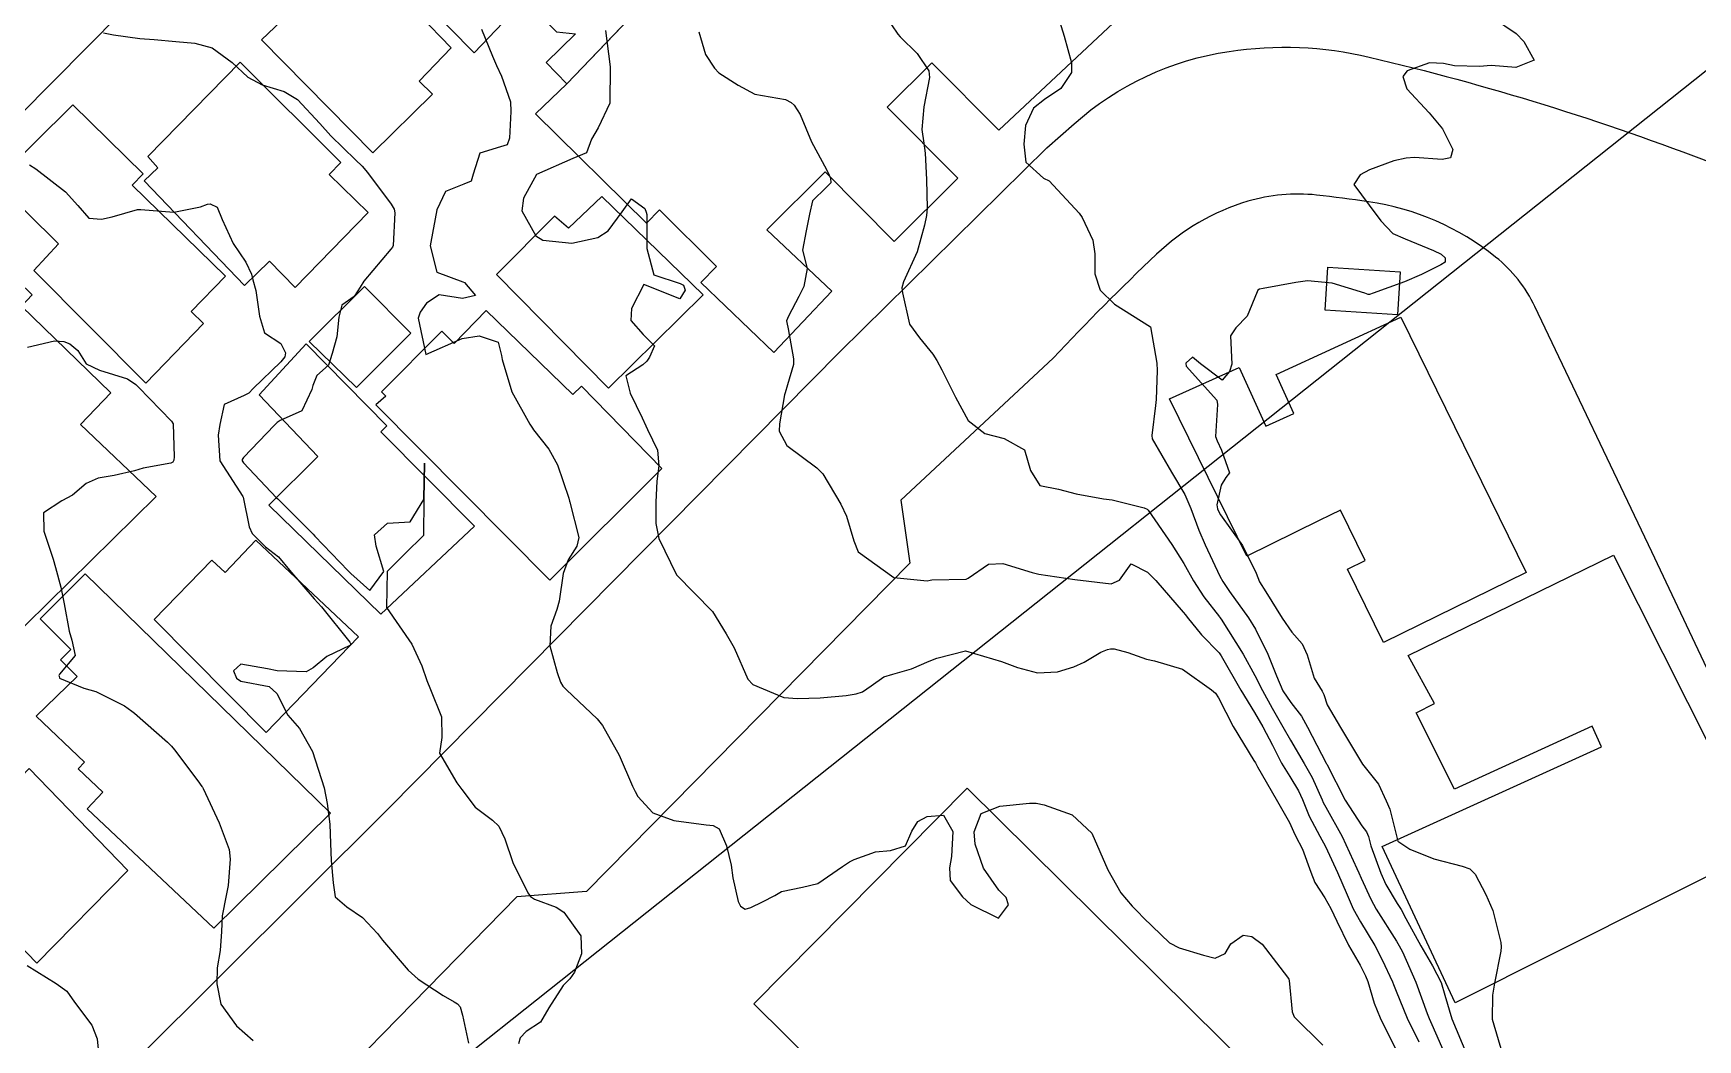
# Model space of a CAD drawing. Header units: metres. Extents: x 298520 to 308411, y 7433745 to 7450750.
# Drawn here: x 303164.2 to 303256.1, y 7440629 to 7440684.6 of the extents above; entities that cross this region are included whole.
import ezdxf

# ---------------------------------------------------------------- set-up
doc = ezdxf.new("R2010")
doc.units = ezdxf.units.M
doc.header["$LTSCALE"] = 10
doc.linetypes.add('CONTINUO', pattern=[0])
for name, color, linetype in [('Curvas de Nivel 1m', 11, 'Continuous'), ('Curvas de Nivel 5m', 15, 'Continuous'), ('Edificações', 30, 'Continuous'), ('TEXTO', 45, 'Continuous'), ('Vias Primárias', 230, 'Continuous')]:
    doc.layers.add(name, color=color, linetype=linetype)

msp = doc.modelspace()

# ---------------------------------------------------------------- linework, layer by layer
at = {"layer": 'Curvas de Nivel 1m', "flags": 128}
for points, elevation in [([(303188.982, 7440684.841), (303189.584, 7440683.349), (303189.801, 7440682.833), (303190.087, 7440682.255), (303190.589, 7440680.825), (303190.6, 7440680.289), (303190.529, 7440678.825), (303190.401, 7440678.465), (303190.038, 7440678.344), (303188.882, 7440677.994), (303188.522, 7440676.845), (303188.407, 7440676.456), (303188.014, 7440676.275), (303186.987, 7440675.887), (303186.517, 7440674.872), (303186.188, 7440673.09), (303186.155, 7440672.877), (303186.517, 7440671.43), (303187.953, 7440670.899), (303188.05, 7440670.849), (303188.657, 7440670.128), (303187.94, 7440669.979), (303186.647, 7440670.165), (303185.935, 7440669.714), (303185.602, 7440669.209), (303185.477, 7440668.884), (303185.903, 7440666.88), (303187.912, 7440667.769), (303188.849, 7440667.906), (303189.91, 7440667.564), (303190.087, 7440666.828), (303190.12, 7440666.607), (303190.663, 7440664.822), (303191.643, 7440663.024), (303191.789, 7440662.811), (303191.852, 7440662.727), (303192.702, 7440661.658), (303193.185, 7440660.79), (303193.805, 7440658.938), (303193.847, 7440658.78), (303193.861, 7440658.72), (303194.351, 7440656.774), (303194.255, 7440656.299), (303193.771, 7440655.547), (303193.492, 7440654.784), (303193.267, 7440653.26), (303193.147, 7440652.789), (303192.801, 7440651.871), (303192.746, 7440650.795), (303193.157, 7440649.322), (303193.336, 7440648.785), (303193.468, 7440648.571), (303193.679, 7440648.36), (303195.362, 7440646.763), (303195.659, 7440646.393), (303196.581, 7440644.751), (303197.319, 7440643.042), (303197.461, 7440642.742), (303197.61, 7440642.465), (303198.44, 7440641.566), (303199.597, 7440641.152), (303201.383, 7440640.904), (303201.595, 7440640.893), (303201.782, 7440640.875), (303202.108, 7440640.682), (303202.513, 7440639.742), (303202.774, 7440638.672), (303202.865, 7440637.979), (303203.164, 7440636.666), (303203.282, 7440636.406), (303203.539, 7440636.256), (303203.85, 7440636.347), (303204.503, 7440636.65), (303205.18, 7440637.011), (303205.549, 7440637.225), (303206.716, 7440637.463), (303207.553, 7440637.666), (303208.92, 7440638.6), (303209.297, 7440638.864), (303209.569, 7440638.996), (303210.74, 7440639.413), (303211.577, 7440639.495), (303212.4, 7440639.743), (303212.738, 7440640.559), (303213.069, 7440641.084), (303213.601, 7440641.36), (303214.502, 7440641.436), (303215.007, 7440640.529), (303214.937, 7440639.165), (303214.835, 7440638.531), (303214.86, 7440637.835), (303215.547, 7440636.921), (303216.002, 7440636.515), (303217.535, 7440635.75), (303218.084, 7440636.492), (303217.949, 7440636.896), (303217.551, 7440637.305), (303216.697, 7440638.509), (303216.251, 7440639.845), (303216.183, 7440640.514), (303216.579, 7440641.535), (303217.607, 7440641.935), (303219.245, 7440642.111), (303219.609, 7440642.102), (303220.061, 7440642.013), (303221.603, 7440641.46), (303222.689, 7440640.439), (303223.563, 7440638.43), (303224.283, 7440637.152), (303224.91, 7440636.409), (303225.229, 7440636.094), (303225.537, 7440635.773), (303226.984, 7440634.385), (303227.51, 7440634.123), (303228.846, 7440633.7), (303229.505, 7440633.545), (303230.042, 7440633.81), (303230.366, 7440634.341), (303231.039, 7440634.816), (303231.519, 7440634.731), (303232.09, 7440634.324), (303233.495, 7440632.497), (303233.562, 7440632.377), (303233.585, 7440632.309), (303233.753, 7440630.583), (303233.863, 7440630.304), (303235.45, 7440628.743)], 754), ([(303195.828, 7440684.763), (303196.093, 7440682.76), (303196.073, 7440680.76), (303195.427, 7440679.391), (303195.064, 7440678.77), (303194.787, 7440678.021), (303194.032, 7440677.699), (303192.023, 7440676.81), (303191.307, 7440675.513), (303191.2, 7440674.818), (303191.979, 7440673.425), (303192.366, 7440673.193), (303193.975, 7440673.026), (303195.408, 7440673.336), (303195.982, 7440673.7), (303196.748, 7440674.749), (303197.273, 7440675.472), (303197.996, 7440674.947), (303198.083, 7440674.729), (303198.112, 7440674.609), (303198.106, 7440672.729), (303198.502, 7440671.276), (303199.954, 7440670.8), (303200.132, 7440670.708), (303200.225, 7440670.431), (303199.942, 7440669.959), (303197.953, 7440670.74), (303197.266, 7440669.413), (303197.223, 7440668.747), (303197.915, 7440667.99), (303198.534, 7440667.355), (303198.259, 7440666.735), (303198.121, 7440666.515), (303197.896, 7440666.312), (303196.944, 7440665.692), (303197.184, 7440664.747), (303197.859, 7440663.374), (303198.058, 7440662.94), (303198.157, 7440662.735), (303198.704, 7440661.59), (303198.77, 7440660.726), (303198.666, 7440659.881), (303198.616, 7440658.728), (303198.61, 7440657.547), (303198.773, 7440656.725), (303199.753, 7440654.71), (303201.733, 7440652.69), (303202.497, 7440651.455), (303202.93, 7440650.672), (303203.687, 7440648.942), (303203.966, 7440648.657), (303205.676, 7440647.946), (303206.427, 7440647.88), (303207.676, 7440647.911), (303209.122, 7440648.043), (303209.678, 7440648.136), (303210.023, 7440648.243), (303210.494, 7440648.582), (303211.194, 7440649.072), (303211.693, 7440649.229), (303212.735, 7440649.517), (303213.704, 7440649.951), (303214.128, 7440650.114), (303215.713, 7440650.52), (303217.704, 7440649.922), (303218.591, 7440649.596), (303219.695, 7440649.306), (303220.794, 7440649.361), (303221.701, 7440649.628), (303222.261, 7440649.888), (303223.192, 7440650.435), (303223.55, 7440650.596), (303223.715, 7440650.631), (303223.914, 7440650.626), (303224.674, 7440650.416), (303225.708, 7440650.059), (303226.144, 7440649.958), (303227.7, 7440649.506), (303229.3, 7440648.356), (303229.511, 7440648.182), (303229.679, 7440647.925), (303230.491, 7440646.342), (303231.635, 7440644.463), (303231.717, 7440644.329), (303231.843, 7440644.115), (303232.87, 7440642.317), (303233.6, 7440641.041), (303233.826, 7440640.538), (303233.934, 7440640.305), (303234.317, 7440639.564), (303234.783, 7440638.292), (303234.999, 7440637.73), (303235.549, 7440636.876), (303235.888, 7440636.277), (303236.225, 7440635.58), (303236.87, 7440634.266), (303237.502, 7440633.149), (303237.806, 7440632.565), (303237.922, 7440632.254), (303238.285, 7440631.052), (303238.611, 7440630.243), (303239.448, 7440628.565)], 753), ([(303211.622, 7440685.074), (303211.972, 7440684.571), (303212.111, 7440684.417), (303213.04, 7440683.494), (303213.682, 7440682.546), (303213.724, 7440682.181), (303213.406, 7440680.55), (303213.301, 7440679.305), (303213.405, 7440678.55), (303213.486, 7440677.997), (303213.56, 7440676.547), (303213.589, 7440674.956), (303213.554, 7440674.547), (303213.455, 7440674.016), (303213.046, 7440672.554), (303212.283, 7440670.892), (303212.19, 7440670.566), (303212.227, 7440670.287), (303212.615, 7440668.56), (303213.165, 7440667.801), (303213.907, 7440666.9), (303214.13, 7440666.538), (303214.406, 7440666.024), (303215.151, 7440664.527), (303215.86, 7440663.242), (303216.773, 7440662.511), (303217.85, 7440662.246), (303218.968, 7440661.607), (303219.298, 7440660.478), (303219.82, 7440659.637), (303220.839, 7440659.439), (303221.814, 7440659.187), (303223.325, 7440658.913), (303223.809, 7440658.858), (303225.582, 7440658.402), (303225.736, 7440658.335), (303225.802, 7440658.275), (303227.112, 7440656.387), (303227.767, 7440655.346), (303228.311, 7440654.372), (303228.871, 7440653.49), (303229.733, 7440652.389), (303229.762, 7440652.35), (303229.821, 7440652.26), (303231.046, 7440650.337), (303231.695, 7440649.16), (303232.109, 7440648.326), (303232.653, 7440647.34), (303233.241, 7440646.314), (303233.652, 7440645.587), (303234.414, 7440644.298), (303234.847, 7440643.514), (303235.4, 7440642.283), (303235.467, 7440642.138), (303235.609, 7440641.88), (303236.509, 7440640.271), (303237.326, 7440638.503), (303237.431, 7440638.261), (303237.56, 7440637.963), (303238.089, 7440636.793), (303238.387, 7440636.247), (303239.517, 7440634.479), (303239.662, 7440634.229), (303239.844, 7440633.893), (303240.582, 7440632.219), (303241.201, 7440630.487), (303241.312, 7440630.212), (303241.468, 7440629.884), (303242.207, 7440628.202)], 751), ([(303244.818, 7440685.488), (303246.12, 7440684.605), (303246.538, 7440684.156), (303247.122, 7440683.13), (303246.099, 7440682.723), (303244.748, 7440682.829), (303244.099, 7440682.785), (303242.711, 7440682.813), (303242.1, 7440682.954), (303241.334, 7440682.984), (303240.096, 7440682.535), (303239.861, 7440682.233), (303240.083, 7440681.547), (303241.318, 7440680.217), (303242.054, 7440679.338), (303242.616, 7440678.204), (303242.497, 7440677.747), (303242.037, 7440677.644), (303240.514, 7440677.749), (303240.038, 7440677.728), (303239.371, 7440677.575), (303238.031, 7440677.072), (303237.501, 7440676.793), (303237.149, 7440676.269), (303238.006, 7440675.123), (303238.648, 7440674.25), (303239.302, 7440673.556), (303239.983, 7440673.259), (303241.561, 7440672.63), (303241.975, 7440672.414), (303242.196, 7440672.208), (303242.204, 7440671.974), (303241.969, 7440671.833), (303240.893, 7440671.291), (303239.959, 7440670.885), (303238.226, 7440670.256), (303238.024, 7440670.186), (303237.952, 7440670.192), (303237.766, 7440670.262), (303235.958, 7440670.826), (303234.599, 7440670.94), (303233.958, 7440670.858), (303232.149, 7440670.521), (303231.954, 7440670.481), (303231.86, 7440670.425), (303231.827, 7440670.331), (303231.267, 7440669.002), (303230.634, 7440668.343), (303230.348, 7440667.916), (303230.419, 7440666.345), (303230.296, 7440665.947), (303229.89, 7440665.463), (303228.69, 7440666.368), (303228.254, 7440666.722), (303227.903, 7440666.412), (303227.887, 7440666.396), (303227.886, 7440666.38), (303227.901, 7440666.225), (303229.59, 7440664.354), (303229.632, 7440664.115), (303229.51, 7440662.355), (303229.6, 7440662.103), (303229.845, 7440661.589), (303230.286, 7440660.345), (303230.089, 7440660.088), (303229.823, 7440659.662), (303229.583, 7440658.577), (303229.627, 7440658.353), (303229.675, 7440658.225), (303229.8, 7440658.016), (303231.001, 7440656.338), (303231.76, 7440654.804), (303231.954, 7440654.328), (303232.297, 7440653.775), (303233.204, 7440652.315), (303233.725, 7440651.538), (303234.31, 7440650.892), (303234.573, 7440650.297), (303234.972, 7440649.013), (303235.413, 7440648.284), (303235.492, 7440648.094), (303235.675, 7440647.527), (303236.428, 7440646.272), (303237.633, 7440644.26), (303238.524, 7440643.148), (303238.948, 7440642.24), (303239.151, 7440641.779), (303239.53, 7440640.231), (303239.59, 7440640.009), (303240.251, 7440639.555), (303241.575, 7440639.032), (303243.147, 7440638.617), (303243.567, 7440638.47), (303243.851, 7440638.186), (303244.438, 7440637.063), (303244.831, 7440636.171), (303245.277, 7440634.403), (303245.301, 7440634.163), (303245.282, 7440633.935), (303244.932, 7440632.168), (303244.823, 7440631.507), (303244.803, 7440630.17), (303245.372, 7440628.233)], 749), ([(303200.977, 7440684.701), (303201.359, 7440683.439), (303201.84, 7440682.693), (303202.09, 7440682.44), (303203.16, 7440681.75), (303204.079, 7440681.249), (303205.765, 7440680.954), (303206.075, 7440680.799), (303206.245, 7440680.638), (303206.573, 7440680.127), (303207.214, 7440678.628), (303208.028, 7440677.089), (303208.181, 7440676.774), (303208.254, 7440676.617), (303208.28, 7440676.355), (303208.015, 7440676.103), (303207.269, 7440675.363), (303207.102, 7440674.629), (303206.911, 7440673.703), (303206.711, 7440672.633), (303206.969, 7440671.636), (303206.782, 7440670.632), (303206.506, 7440670.073), (303205.928, 7440668.999), (303205.82, 7440668.745), (303205.835, 7440668.641), (303205.92, 7440668.3), (303206.206, 7440666.637), (303206.208, 7440666.327), (303205.881, 7440665.202), (303205.747, 7440664.769), (303205.719, 7440664.642), (303205.444, 7440663.057), (303205.421, 7440662.644), (303205.845, 7440661.846), (303207.497, 7440660.623), (303207.828, 7440660.282), (303208.821, 7440658.605), (303209.141, 7440657.945), (303209.545, 7440656.594), (303209.774, 7440655.978), (303211.753, 7440654.57), (303213.595, 7440654.386), (303213.752, 7440654.419), (303213.853, 7440654.438), (303215.752, 7440654.477), (303215.79, 7440654.482), (303215.864, 7440654.519), (303216.973, 7440655.3), (303217.766, 7440655.341), (303219.385, 7440654.849), (303219.757, 7440654.749), (303221.753, 7440654.45), (303223.751, 7440654.222), (303224.209, 7440654.423), (303224.866, 7440655.314), (303225.76, 7440654.862), (303226.227, 7440654.395), (303227.736, 7440652.657), (303227.856, 7440652.5), (303227.947, 7440652.377), (303228.749, 7440651.39), (303229.714, 7440650.412), (303229.762, 7440650.35), (303229.828, 7440650.232), (303230.916, 7440648.338), (303231.671, 7440647.112), (303232.137, 7440646.325), (303232.667, 7440645.301), (303233.166, 7440644.315), (303233.625, 7440643.566), (303234.1, 7440642.785), (303234.315, 7440642.299), (303234.687, 7440641.377), (303235.27, 7440640.285), (303235.584, 7440639.707), (303236.259, 7440638.273), (303236.786, 7440637.033), (303237.127, 7440636.264), (303237.532, 7440635.541), (303238.31, 7440634.248), (303238.723, 7440633.46), (303239.288, 7440632.233), (303239.348, 7440632.089), (303239.488, 7440631.719), (303240.105, 7440630.224), (303240.747, 7440628.923)], 752), ([(303164.025, 7440677.345), (303164.366, 7440677.137), (303166.004, 7440675.861), (303166.697, 7440675.109), (303167.296, 7440674.41), (303167.986, 7440674.352), (303168.589, 7440674.482), (303169.991, 7440674.886), (303170.167, 7440674.892), (303171.99, 7440674.742), (303173.462, 7440675.028), (303173.845, 7440675.172), (303173.996, 7440675.199), (303174.387, 7440675.016), (303174.663, 7440674.336), (303175.268, 7440673.007), (303175.963, 7440671.977), (303176.27, 7440671.309), (303176.36, 7440670.994), (303176.522, 7440670.414), (303176.716, 7440668.988), (303176.999, 7440668.069), (303177.908, 7440667.479), (303178.159, 7440666.967), (303178.126, 7440666.742), (303177.898, 7440666.477), (303176.376, 7440664.993), (303176.133, 7440664.743), (303175.877, 7440664.61), (303174.764, 7440664.117), (303174.533, 7440663.013), (303174.443, 7440662.418), (303174.536, 7440661.013), (303175.804, 7440659.041), (303175.822, 7440659), (303176.149, 7440657.357), (303176.32, 7440656.992), (303177.045, 7440656.25), (303177.77, 7440655.705), (303178.369, 7440654.964), (303179.739, 7440653.382), (303180.153, 7440652.946), (303181.713, 7440650.985), (303181.735, 7440650.952), (303181.75, 7440650.929), (303181.76, 7440650.882), (303181.711, 7440650.807), (303180.436, 7440650.209), (303179.692, 7440649.575), (303179.289, 7440649.354), (303177.69, 7440649.41), (303177.154, 7440649.515), (303175.695, 7440649.786), (303175.283, 7440649.41), (303175.449, 7440649.002), (303175.681, 7440648.841), (303177.253, 7440648.551), (303177.675, 7440648.157), (303178.277, 7440646.964), (303178.921, 7440646.227), (303179.643, 7440644.95), (303180.298, 7440642.943), (303180.463, 7440642.083), (303180.609, 7440640.94), (303180.634, 7440639.883), (303180.679, 7440638.939), (303180.792, 7440637.696), (303180.901, 7440636.936), (303181.537, 7440636.372), (303182.413, 7440635.798), (303183.243, 7440634.904), (303183.518, 7440634.544), (303184.939, 7440632.886), (303185.488, 7440632.376), (303186.871, 7440631.474), (303187.476, 7440631.124), (303187.647, 7440631.03), (303187.804, 7440630.855), (303187.924, 7440630.396), (303188.266, 7440628.848)], 756), ([(303163.904, 7440667.279), (303165.408, 7440667.625), (303165.908, 7440667.596), (303166.255, 7440667.464), (303166.693, 7440667.108), (303167.155, 7440666.361), (303167.892, 7440666.007), (303169.427, 7440665.535), (303169.884, 7440665.219), (303170.035, 7440665.068), (303171.855, 7440663.205), (303171.949, 7440663.049), (303172.014, 7440661.226), (303171.993, 7440661.048), (303171.943, 7440660.937), (303171.83, 7440660.886), (303170.29, 7440660.601), (303169.824, 7440660.452), (303168.698, 7440660.203), (303167.817, 7440660.044), (303167.154, 7440659.759), (303166.396, 7440659.111), (303165.8, 7440658.806), (303164.784, 7440658.14), (303164.814, 7440657.13), (303165.322, 7440655.57), (303165.46, 7440655.123), (303165.747, 7440654.035), (303165.941, 7440653.117), (303166.211, 7440651.605), (303166.362, 7440651.11), (303166.546, 7440650.262), (303165.684, 7440649.223), (303165.647, 7440649.157), (303165.648, 7440649.12), (303165.682, 7440649.013), (303167.024, 7440648.447), (303167.675, 7440648.275), (303169.267, 7440647.474), (303169.664, 7440647.188), (303169.817, 7440647.068), (303171.647, 7440645.478), (303171.857, 7440645.259), (303172.027, 7440645.044), (303173.309, 7440643.333), (303173.545, 7440643.021), (303173.572, 7440642.98), (303173.612, 7440642.91), (303174.501, 7440641.011), (303175.037, 7440639.54), (303175.11, 7440639.005), (303174.991, 7440637.563), (303174.883, 7440637.007), (303174.656, 7440635.885), (303174.623, 7440635.009), (303174.554, 7440633.963), (303174.389, 7440633.011), (303174.362, 7440632.133), (303174.593, 7440631.009), (303175.455, 7440629.809), (303176.366, 7440628.991)], 757), ([(303163.896, 7440633.136), (303165.483, 7440632.143), (303166.083, 7440631.715), (303166.497, 7440631.11), (303167.454, 7440629.846), (303167.757, 7440629.095), (303167.9, 7440627.565)], 758)]:
    msp.add_lwpolyline(points, dxfattribs=dict(at, elevation=elevation))
at = {"layer": 'Curvas de Nivel 5m', "flags": 128}
for points, elevation in [([(303220.725, 7440685.873), (303221.154, 7440684.46), (303221.565, 7440682.989), (303221.562, 7440682.455), (303220.981, 7440681.564), (303220.078, 7440680.96), (303219.466, 7440680.479), (303219.02, 7440679.524), (303218.924, 7440678.487), (303219.051, 7440677.503), (303220.024, 7440676.614), (303220.327, 7440676.467), (303221.996, 7440674.679), (303222.152, 7440674.448), (303222.734, 7440673.193), (303222.854, 7440672.437), (303222.858, 7440671.333), (303223.141, 7440670.432), (303223.942, 7440669.664), (303225.923, 7440668.4), (303226.273, 7440666.396), (303226.302, 7440665.991), (303226.24, 7440664.396), (303226.21, 7440664.056), (303225.992, 7440662.399), (303226.027, 7440662.222), (303227.083, 7440660.387), (303227.815, 7440659.155), (303228.156, 7440658.375), (303228.6, 7440657.177), (303228.952, 7440656.362), (303229.757, 7440654.643), (303229.919, 7440654.348), (303230.294, 7440653.798), (303231.334, 7440652.334), (303231.727, 7440651.705), (303232.408, 7440650.323), (303232.878, 7440649.136), (303233.237, 7440648.314), (303233.676, 7440647.656), (303234.273, 7440646.905), (303234.6, 7440646.296), (303235.633, 7440644.307), (303235.648, 7440644.28), (303235.664, 7440644.248), (303236.672, 7440642.269), (303237.599, 7440640.846), (303237.858, 7440640.518), (303237.963, 7440640.254), (303238.091, 7440639.747), (303238.642, 7440638.244), (303238.929, 7440637.611), (303239.546, 7440636.57), (303239.763, 7440636.228), (303240.028, 7440635.732), (303240.855, 7440634.217), (303241.502, 7440633.12), (303241.984, 7440632.205), (303242.19, 7440631.499), (303242.569, 7440630.199), (303243.381, 7440628.253)], 750), ([(303168.108, 7440684.634), (303168.66, 7440684.532), (303170.105, 7440684.325), (303170.9, 7440684.267), (303172.104, 7440684.153), (303173.141, 7440684.072), (303174.101, 7440683.82), (303175.209, 7440683.009), (303176.085, 7440682.196), (303176.862, 7440681.77), (303178.077, 7440681.402), (303178.813, 7440680.963), (303180.053, 7440679.636), (303180.667, 7440678.944), (303182.03, 7440677.619), (303182.388, 7440677.286), (303182.679, 7440676.92), (303183.997, 7440675.183), (303184.163, 7440674.898), (303184.19, 7440674.699), (303184.111, 7440672.899), (303184.075, 7440672.796), (303183.971, 7440672.689), (303182.48, 7440670.922), (303182.284, 7440670.589), (303181.94, 7440670.086), (303181.27, 7440669.599), (303181.111, 7440668.938), (303180.999, 7440667.852), (303180.735, 7440666.942), (303180.539, 7440666.297), (303179.884, 7440665.715), (303179.67, 7440665.158), (303179.618, 7440664.953), (303179.06, 7440663.763), (303177.857, 7440663.229), (303177.701, 7440663.126), (303177.55, 7440662.975), (303175.835, 7440661.197), (303175.757, 7440661.077), (303175.76, 7440661.001), (303175.831, 7440660.894), (303177.668, 7440658.972), (303177.733, 7440658.902), (303177.802, 7440658.832), (303179.679, 7440656.951), (303179.782, 7440656.844), (303181.62, 7440654.931), (303181.761, 7440654.788), (303182.808, 7440653.853), (303183.593, 7440654.903), (303183.158, 7440656.291), (303183.081, 7440656.911), (303183.79, 7440657.57), (303185.041, 7440657.637), (303185.803, 7440658.88), (303185.833, 7440660.88), (303185.803, 7440658.88), (303185.783, 7440656.88), (303184.773, 7440655.89), (303183.763, 7440654.9), (303183.733, 7440652.9), (303185.138, 7440650.886), (303185.695, 7440649.677), (303185.958, 7440648.877), (303186.172, 7440648.381), (303186.766, 7440646.869), (303186.791, 7440645.729), (303186.666, 7440644.87), (303187.618, 7440643.219), (303187.896, 7440642.856), (303188.639, 7440641.88), (303189.596, 7440641.17), (303189.946, 7440640.826), (303190.269, 7440640.137), (303190.716, 7440638.818), (303191.546, 7440637.158), (303191.687, 7440636.951), (303191.899, 7440636.805), (303193.108, 7440636.356), (303193.536, 7440636.085), (303194.469, 7440634.771), (303194.502, 7440633.776), (303194.113, 7440632.774), (303193.86, 7440632.406), (303193.485, 7440632.029), (303192.691, 7440630.792), (303192.244, 7440630.015), (303191.453, 7440629.489), (303191.119, 7440629.142), (303191.03, 7440628.814)], 755)]:
    msp.add_lwpolyline(points, dxfattribs=dict(at, elevation=elevation))
at = {"layer": 'Edificações'}
for points in [[(303178.941, 7440693.31), (303188.567, 7440683.528), (303191.381, 7440686.485), (303193.126, 7440684.705), (303194.176, 7440684.592), (303192.545, 7440682.995), (303193.695, 7440681.82), (303211.162, 7440700.05), (303207.781, 7440702.534), (303205.348, 7440700.126), (303204.578, 7440700.905), (303206.802, 7440703.105), (303201.695, 7440708.267), (303202.414, 7440708.867), (303198.185, 7440713.329), (303184.954, 7440699.697), (303188.84, 7440695.965), (303187.873, 7440694.957), (303184.082, 7440698.597), (303179.556, 7440693.986)], [(303176.83, 7440684.252), (303182.989, 7440678.015), (303186.271, 7440681.255), (303185.534, 7440681.966), (303187.313, 7440683.81), (303182.053, 7440689.243)], [(303170.554, 7440677.805), (303171.114, 7440677.188), (303170.353, 7440676.462), (303175.893, 7440670.688), (303177.28, 7440672.035), (303178.689, 7440670.584), (303182.726, 7440674.718), (303180.57, 7440676.823), (303181.205, 7440677.474), (303175.644, 7440683.027)], [(303164.252, 7440671.508), (303170.446, 7440665.29), (303173.626, 7440668.582), (303172.94, 7440669.244), (303174.838, 7440671.209), (303169.687, 7440676.235), (303170.296, 7440676.859), (303166.408, 7440680.662), (303162.13, 7440676.426), (303165.616, 7440672.986)], [(303193.016, 7440674.523), (303189.803, 7440671.296), (303195.987, 7440665.024), (303201.227, 7440670.175), (303195.618, 7440675.612), (303193.791, 7440673.851)], [(303145.237, 7440652.374), (303151.303, 7440645.916), (303154.838, 7440649.237), (303154.032, 7440650.095), (303156.493, 7440652.407), (303160.222, 7440648.438), (303171.017, 7440659.038), (303166.836, 7440663.013), (303168.502, 7440664.765), (303163.572, 7440669.556), (303164.171, 7440670.172), (303159.809, 7440674.411), (303147, 7440661.751), (303151.381, 7440657.593), (303150.92, 7440657.107), (303150.398, 7440657.603), (303146.39, 7440653.704)], [(303235.723, 7440671.708), (303239.719, 7440671.449), (303239.565, 7440669.061), (303235.569, 7440669.319)], [(303179.47, 7440667.593), (303182.072, 7440665.049), (303185.085, 7440668.055), (303182.512, 7440670.634)], [(303183.137, 7440664.096), (303192.755, 7440654.423), (303198.947, 7440660.581), (303194.5, 7440665.127), (303194.028, 7440664.665), (303189.247, 7440669.306), (303187.48, 7440667.486), (303186.785, 7440668.16), (303183.466, 7440664.812), (303183.705, 7440664.575)], [(303226.983, 7440664.431), (303230.827, 7440666.162), (303232.288, 7440662.918), (303233.835, 7440663.614), (303232.863, 7440665.772), (303239.76, 7440668.931), (303246.676, 7440654.849), (303238.799, 7440650.98), (303236.813, 7440655.022), (303237.786, 7440655.5), (303236.418, 7440658.283), (303235.851, 7440658.005), (303235.243, 7440657.706), (303231.243, 7440655.742)], [(303177.239, 7440658.557), (303183.426, 7440652.548), (303188.602, 7440657.402), (303183.418, 7440662.604), (303183.76, 7440662.944), (303179.294, 7440667.463), (303176.705, 7440664.653), (303179.935, 7440661.251)], [(303170.897, 7440652.243), (303177.081, 7440646.011), (303182.19, 7440651.279), (303176.524, 7440656.629), (303174.827, 7440654.831), (303174.094, 7440655.523)], [(303240.151, 7440650.251), (303251.499, 7440655.801), (303259.664, 7440639.559), (303242.746, 7440631.08), (303238.714, 7440639.704), (303250.831, 7440645.219), (303250.318, 7440646.346), (303242.721, 7440642.867), (303240.605, 7440647.089), (303241.618, 7440647.597)], [(303164.378, 7440646.909), (303167.06, 7440644.373), (303166.702, 7440643.995), (303168.067, 7440642.705), (303167.195, 7440641.782), (303174.208, 7440635.208), (303180.64, 7440641.547), (303167.09, 7440654.765), (303164.607, 7440652.281), (303166.299, 7440650.589), (303165.73, 7440650.019), (303166.647, 7440649.102)], [(303158.242, 7440639.641), (303164.42, 7440633.26), (303169.457, 7440638.386), (303163.995, 7440644.013), (303162.086, 7440642.045), (303161.367, 7440642.744)], [(303204.018, 7440631.019), (303221.564, 7440613.657), (303233.352, 7440625.57), (303215.806, 7440642.932)]]:
    msp.add_lwpolyline(points, close=True, dxfattribs=at)
msp.add_lwpolyline([(303204.84, 7440693.453), (303193.695, 7440681.82), (303191.955, 7440680.159), (303198.1, 7440674.134), (303198.816, 7440674.864), (303201.966, 7440671.74), (303201.088, 7440670.855), (303205.13, 7440666.985), (303208.329, 7440670.374), (303204.74, 7440673.762), (303207.956, 7440676.962), (303211.77, 7440673.127), (303215.286, 7440676.624), (303211.387, 7440680.543), (303213.848, 7440682.99), (303217.549, 7440679.269), (303224.732, 7440685.99)], dxfattribs=at)
at = {"layer": 'TEXTO', "linetype": 'CONTINUO'}
msp.add_polyline3d([(303277.586, 7440699.216, 0), (303102.409, 7440560.046, 0)], dxfattribs=at)
at = {"layer": 'Vias Primárias', "elevation": 722.311}
for points in [[(303160.3, 7440734.022), (303175.633, 7440727.683), (303179.679, 7440725.997, -0.086568), (303185.895, 7440722.035, -0.040464), (303191.177, 7440716.363, 0.031274), (303191.841, 7440715.623, -0.26616), (303193.259, 7440710.569, -0.184755), (303191.992, 7440708.763, 0.070351), (303189.835, 7440706.818, -0.044302), (303185.717, 7440702.696), (303176.573, 7440693.322), (303157.805, 7440674.37)], [(303220.197, 7440678.282), (303221.709, 7440679.619, -0.144564), (303230.263, 7440683.617, -0.095578), (303238.006, 7440683.303, -0.034569), (303257.086, 7440677.396, 0.026724), (303261.154, 7440676.067, -0.092242), (303270.352, 7440671.664), (303295.563, 7440655.387), (303324.292, 7440636.929), (303342.366, 7440625.359)]]:
    msp.add_lwpolyline(points, format="xyb", dxfattribs=at)
msp.add_lwpolyline([(303160.651, 7440618.722), (303183.832, 7440641.788), (303208.765, 7440667.034), (303220.197, 7440678.282)], dxfattribs=at)
at = {"layer": 'Vias Primárias'}
msp.add_lwpolyline([(303268.828, 7440623.831), (303253.623, 7440655.984), (303247.161, 7440669.52, 0.113012), (303244.987, 7440672.261, 0.13341), (303237.963, 7440675.314, 0.008605), (303235.104, 7440675.681, 0.100533), (303231.296, 7440675.337, 0.118027), (303226.255, 7440672.414, 0.014074), (303220.552, 7440666.676), (303212.147, 7440658.842), (303212.643, 7440655.353), (303194.772, 7440637.23), (303190.94, 7440636.931), (303175.34, 7440620.994, 0.111401)], format="xyb", dxfattribs=at)

doc.saveas('drawing.dxf')
